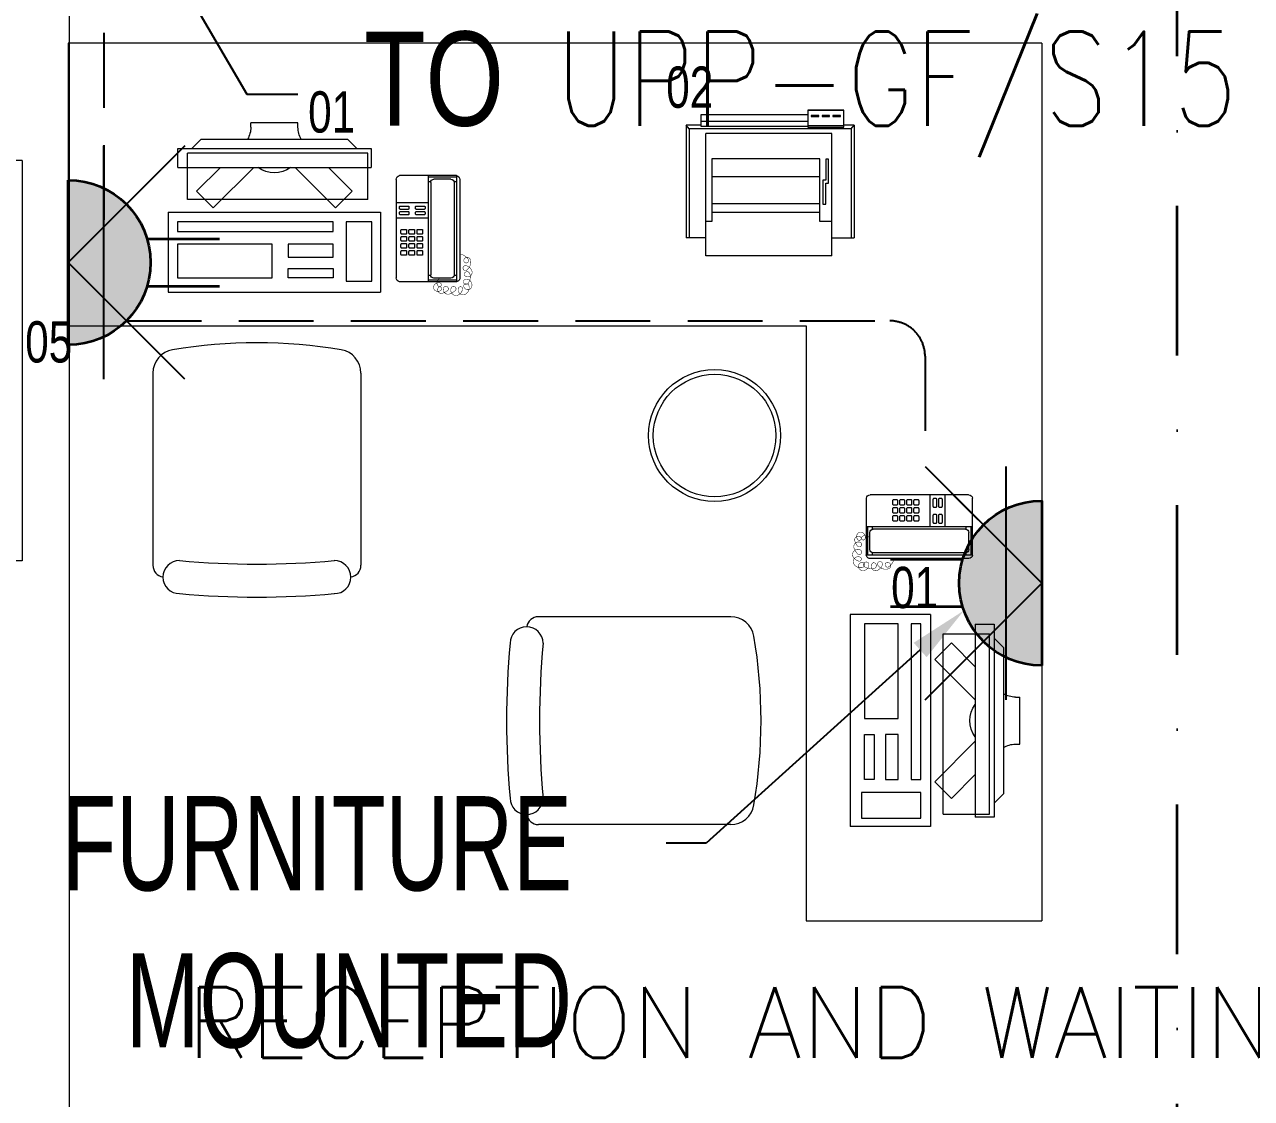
# Model space of a CAD drawing. Header units: inches. Extents: x -12418 to 57169, y -29325 to 19878.
# Drawn here: x 35955 to 38558, y -10987 to -8708 of the extents above; entities that cross this region are included whole.
import ezdxf
from ezdxf import colors
from ezdxf.entities.mleader import LeaderData, LeaderLine
from ezdxf.enums import TextEntityAlignment as Align
from ezdxf.math import Vec2, Vec3

# ---------------------------------------------------------------- set-up
doc = ezdxf.new("R2010")
doc.units = ezdxf.units.IN
doc.header["$LTSCALE"] = 25
doc.header["$MEASUREMENT"] = 0
doc.linetypes.add('DASHDOT', pattern=[25.4, 12.7, -6.35, 0, -6.35])
doc.linetypes.add('HIDDEN', pattern=[9.525, 6.35, -3.175])
doc.layers.get('0').update_dxf_attribs({"color": 8})
doc.layers.get('Defpoints').update_dxf_attribs({"color": 8})
for name, color, linetype, lineweight in [('00-Ground Floor$0$72_EGR_BASE_TEXT', 252, 'Continuous', 5), ('00-Ground Floor$0$72_EGR_EQP_TAG', 142, 'Continuous', 5), ('00-Ground Floor$0$LOADING', 253, 'Continuous', 5), ('00-Ground Floor$0$Walls', 251, 'Continuous', 5), ('E-LITE-CIRC @ 100', 6, 'Continuous', 25), ('E-LITE-CLNG-CNDT', 6, 'DASHDOT', 35), ('E-LITE-EXIT-NUMB', 6, 'Continuous', 25), ('E-POWR-CLNG-CNDT', 6, 'DASHDOT', 35), ('E-POWR-FLOR-CNDT', 6, 'HIDDEN', 25), ('E-POWR-TEXT @ 100', 6, 'Continuous', 25), ('E-POWR-WALL @ 100', 4, 'Continuous', 35)]:
    doc.layers.add(name, color=color, linetype=linetype, lineweight=lineweight)
doc.styles.add('00-Ground Floor$0$SIMPLEX', font='SIMPLEX.shx', dxfattribs={"height": 150})
doc.styles.add('00-Ground Floor$0$X3G_ENTITY_257CFD', font='swisscl.ttf', dxfattribs={"height": 200})
doc.styles.add('DC_Elc_Romans', font='elc_romans.shx', dxfattribs={"width": 0.7})
doc.styles.add('DC_Simplex', font='SIMPLEX.shx', dxfattribs={"width": 0.7})

# ---------------------------------------------------------------- blocks, each defined once
blk = doc.blocks.new('00-Ground Floor$0$GF21021-P')
for p, q in [((-0.2207, 0.4756), (-0.2207, 0.0675)), ((0.2205, 0.4756), (0.2205, 0.0675))]:
    blk.add_line(p, q)
for centre, radius, start, end in [((-0.1707, 0.4756), 0.05, 99.6329, 180), ((-0.0001, -0.5295), 1.0695, 80.3671, 99.6329), ((0.1705, 0.4756), 0.05, 0, 80.3671), ((-0.1957, 0.0675), 0.025, 180, 261.4721), ((-0.1643, 0.0425), 0.0351, 90, 270), ((0, 1.8467), 1.7767, 264.6946, 275.3053), ((0.1641, 0.0425), 0.0351, 270, 90), ((0.1955, 0.0675), 0.025, 278.5279, 0), ((0, 1.8314), 1.8314, 264.8532, 275.147)]:
    blk.add_arc(centre, radius, start, end)
blk = doc.blocks.new('00-Ground Floor$0$DM20079-P')
at = {"color": 0}
for p, q in [((-0.0686, 0.217), (-0.0686, 0.008)), ((-0.0616, 0.225), (0.0594, 0.225)), ((-0.0616, 0.225), (-0.0616, 0)), ((-0.0616, 0.222), (-0.0016, 0.222)), ((-0.0616, 0.212), (-0.0565, 0.212)), ((-0.0566, 0.2105), (-0.0566, 0.0145)), ((-0.0496, 0.2175), (-0.0136, 0.2175)), ((-0.0068, 0.212), (-0.0016, 0.212)), ((-0.0066, 0.2105), (-0.0066, 0.0145)), ((-0.0016, 0.225), (-0.0016, 0)), ((0.0664, 0.217), (0.0664, 0.008)), ((-0.0016, 0.1675), (0.0664, 0.1675)), ((-0.0016, 0.135), (0.0664, 0.135)), ((-0.0616, 0.013), (-0.0565, 0.013)), ((-0.0616, 0.003), (-0.0016, 0.003)), ((-0.0594, 0), (0.0594, 0)), ((-0.0496, 0.0075), (-0.0136, 0.0075)), ((-0.0068, 0.013), (-0.0016, 0.013))]:
    blk.add_line(p, q, dxfattribs=at)
for points in [[(0.0074, 0.1605, 0.414214), (0.0054, 0.1585), (0.0054, 0.1555, 0.414214), (0.0074, 0.1535), (0.0234, 0.1535, 0.414214), (0.0254, 0.1555), (0.0254, 0.1585, 0.414214), (0.0234, 0.1605)], [(0.0574, 0.1535, 0.414214), (0.0594, 0.1555), (0.0594, 0.1585, 0.414214), (0.0574, 0.1605), (0.0414, 0.1605, 0.414214), (0.0394, 0.1585), (0.0394, 0.1555, 0.414214), (0.0414, 0.1535)], [(0.0234, 0.142, 0.414214), (0.0254, 0.144), (0.0254, 0.147, 0.414214), (0.0234, 0.149), (0.0074, 0.149, 0.414214), (0.0054, 0.147), (0.0054, 0.144, 0.414214), (0.0074, 0.142)], [(0.0574, 0.142, 0.414214), (0.0594, 0.144), (0.0594, 0.147, 0.414214), (0.0574, 0.149), (0.0414, 0.149, 0.414214), (0.0394, 0.147), (0.0394, 0.144, 0.414214), (0.0414, 0.142)], [(0.0104, 0.103, 0.414214), (0.0124, 0.101), (0.0204, 0.101, 0.414214), (0.0224, 0.103), (0.0224, 0.109, 0.414214), (0.0204, 0.111), (0.0124, 0.111, 0.414214), (0.0104, 0.109)], [(0.0274, 0.103, 0.414214), (0.0294, 0.101), (0.0374, 0.101, 0.414214), (0.0394, 0.103), (0.0394, 0.109, 0.414214), (0.0374, 0.111), (0.0294, 0.111, 0.414214), (0.0274, 0.109)], [(0.0444, 0.103, 0.414214), (0.0464, 0.101), (0.0544, 0.101, 0.414214), (0.0564, 0.103), (0.0564, 0.109, 0.414214), (0.0544, 0.111), (0.0464, 0.111, 0.414214), (0.0444, 0.109)], [(0.0104, 0.088, 0.414214), (0.0124, 0.086), (0.0204, 0.086, 0.414214), (0.0224, 0.088), (0.0224, 0.094, 0.414214), (0.0204, 0.096), (0.0124, 0.096, 0.414214), (0.0104, 0.094)], [(0.0104, 0.073, 0.414214), (0.0124, 0.071), (0.0204, 0.071, 0.414214), (0.0224, 0.073), (0.0224, 0.079, 0.414214), (0.0204, 0.081), (0.0124, 0.081, 0.414214), (0.0104, 0.079)], [(0.0274, 0.088, 0.414214), (0.0294, 0.086), (0.0374, 0.086, 0.414214), (0.0394, 0.088), (0.0394, 0.094, 0.414214), (0.0374, 0.096), (0.0294, 0.096, 0.414214), (0.0274, 0.094)], [(0.0274, 0.073, 0.414214), (0.0294, 0.071), (0.0374, 0.071, 0.414214), (0.0394, 0.073), (0.0394, 0.079, 0.414214), (0.0374, 0.081), (0.0294, 0.081, 0.414214), (0.0274, 0.079)], [(0.0444, 0.088, 0.414214), (0.0464, 0.086), (0.0544, 0.086, 0.414214), (0.0564, 0.088), (0.0564, 0.094, 0.414214), (0.0544, 0.096), (0.0464, 0.096, 0.414214), (0.0444, 0.094)], [(0.0444, 0.073, 0.414214), (0.0464, 0.071), (0.0544, 0.071, 0.414214), (0.0564, 0.073), (0.0564, 0.079, 0.414214), (0.0544, 0.081), (0.0464, 0.081, 0.414214), (0.0444, 0.079)], [(0.0104, 0.058, 0.414214), (0.0124, 0.056), (0.0204, 0.056, 0.414214), (0.0224, 0.058), (0.0224, 0.064, 0.414214), (0.0204, 0.066), (0.0124, 0.066, 0.414214), (0.0104, 0.064)], [(0.0274, 0.058, 0.414214), (0.0294, 0.056), (0.0374, 0.056, 0.414214), (0.0394, 0.058), (0.0394, 0.064, 0.414214), (0.0374, 0.066), (0.0294, 0.066, 0.414214), (0.0274, 0.064)], [(0.0444, 0.058, 0.414214), (0.0464, 0.056), (0.0544, 0.056, 0.414214), (0.0564, 0.058), (0.0564, 0.064, 0.414214), (0.0544, 0.066), (0.0464, 0.066, 0.414214), (0.0444, 0.064)]]:
    blk.add_lwpolyline(points, format="xyb", close=True, dxfattribs=at)
at = {"color": 0, "const_width": 0.001}
blk.add_lwpolyline([(-0.0686, 0.059, 0.184574), (-0.0861, 0.0478, 1.44364), (-0.0769, 0.0452, 0.837915), (-0.0907, 0.0465, 0.30536), (-0.0835, 0.0248, 1.584726), (-0.0815, 0.034, 0.253153), (-0.094, 0.0228, 0.874198), (-0.0776, 0.0142, 0.915253), (-0.0897, 0.0168, 0.223821), (-0.0874, -0.0011, 1.703343), (-0.0796, 0.005, 0.588962), (-0.0934, -0.0114, 0.717795), (-0.0769, -0.0108, 0.983104), (-0.0875, -0.0075, 0.326362), (-0.0815, -0.0259, 0.758716), (-0.0657, -0.0134, 0.906186), (-0.0743, -0.016, 0.189488), (-0.067, -0.0272, 0.7948), (-0.0506, -0.0127, 1.223996), (-0.0585, -0.0193, 0.072149), (-0.0473, -0.0259, 0.645886), (-0.0341, -0.0134, 1.366917), (-0.042, -0.0193, 0.078415), (-0.0315, -0.0246, 0.723006), (-0.0229, -0.0127, 1.105484), (-0.0289, -0.018, 0.327892), (-0.017, -0.0193, 0.446638), (-0.0144, -0.0068, 0.327263), (-0.0269, -0.0029, 1.240441), (-0.0229, -0.0094, 0.611307), (-0.0278, 0.0075)], format="xyb", dxfattribs=at)
at = {"color": 0}
for centre, radius, start, end in [((-0.0605, 0.217), 0.00813, 97.9633, 179.6649), ((-0.0496, 0.2105), 0.007, 90, 180), ((-0.0136, 0.2105), 0.007, 0, 90), ((0.0582, 0.217), 0.00813, 0.3351, 82.0367), ((-0.0605, 0.008), 0.00813, 180.3351, 277.9633), ((-0.0496, 0.0145), 0.007, 180, 270), ((-0.0136, 0.0145), 0.007, 270, 0), ((0.0582, 0.008), 0.00813, 277.9633, 359.6649)]:
    blk.add_arc(centre, radius, start, end, dxfattribs=at)
blk = doc.blocks.new('00-Ground Floor$0$ITCWLS1-P')
at = {"layer": '00-Ground Floor$0$LOADING'}
for p, q in [((-0.17, 0.45), (-0.17, 0)), ((-0.17, 0.45), (0, 0.45)), ((0, 0.45), (0, 0)), ((-0.2651, 0.43, 0), (-0.3051, 0.43, 0)), ((-0.3051, 0.43, 0), (-0.3051, 0.02, 0)), ((-0.2651, 0.43, 0), (-0.2651, 0.02, 0)), ((-0.1496, 0.4305), (-0.1291, 0.4305)), ((-0.1291, 0.4305), (-0.1291, 0.4089)), ((-0.3251, 0.38, 0), (-0.3051, 0.4, 0)), ((-0.197, 0.4094), (-0.295, 0.4094)), ((-0.295, 0.0264), (-0.295, 0.4094)), ((-0.197, 0.0264), (-0.197, 0.4094)), ((-0.3251, 0.38, 0), (-0.3251, 0.07, 0)), ((-0.3503, 0.275), (-0.3596, 0.275)), ((-0.3596, 0.175), (-0.3596, 0.275)), ((-0.3503, 0.175), (-0.3596, 0.175)), ((-0.3251, 0.07, 0), (-0.3051, 0.05, 0)), ((-0.197, 0.0264), (-0.295, 0.0264)), ((-0.3051, 0.02, 0), (-0.2651, 0.02, 0)), ((-0.17, 0), (0, 0))]:
    blk.add_line(p, q, dxfattribs=at)
at = {"layer": '00-Ground Floor$0$LOADING', "extrusion": (2.48281e-10, 3.18408e-10, -1)}
for p, q in [((-0.2651, 0.3395), (-0.2144, 0.3902)), ((-0.1791, 0.3548), (-0.2144, 0.3902)), ((-0.2651, 0.2688), (-0.1791, 0.3548))]:
    blk.add_line(p, q, dxfattribs=at)
at = {"layer": '00-Ground Floor$0$LOADING', "extrusion": (2.48281e-10, -3.18408e-10, -1)}
for p, q in [((-0.2651, 0.1812), (-0.1791, 0.0952)), ((-0.2651, 0.1105), (-0.2144, 0.0598)), ((-0.1791, 0.0952), (-0.2144, 0.0598))]:
    blk.add_line(p, q, dxfattribs=at)
at = {"layer": '00-Ground Floor$0$LOADING'}
for points in [[(-0.1291, 0.4089), (-0.1291, 0.1), (-0.1496, 0.1), (-0.1496, 0.4305)], [(-0.1496, 0.1), (-0.1496, 0.1), (-0.1496, 0.1), (-0.1496, 0.1), (-0.1496, 0.1), (-0.1496, 0.1), (-0.1496, 0.1), (-0.1496, 0.1), (-0.1496, 0.1)], [(-0.1496, 0.1), (-0.1496, 0.1), (-0.1496, 0.1), (-0.1496, 0.1), (-0.1496, 0.1), (-0.1496, 0.1), (-0.1496, 0.1), (-0.1496, 0.1), (-0.1496, 0.1), (-0.1496, 0.1), (-0.1496, 0.1), (-0.1496, 0.1), (-0.1496, 0.1), (-0.1496, 0.1), (-0.1496, 0.1), (-0.1496, 0.1), (-0.1496, 0.1), (-0.1496, 0.1)], [(-0.1496, 0.1), (-0.1496, 0.1), (-0.1496, 0.1), (-0.1496, 0.1), (-0.1496, 0.1), (-0.1496, 0.1), (-0.1496, 0.1), (-0.1496, 0.1), (-0.1496, 0.1), (-0.1496, 0.1)], [(-0.1496, 0.1), (-0.1496, 0.1), (-0.1496, 0.1), (-0.1496, 0.1), (-0.1496, 0.1), (-0.1496, 0.1), (-0.1496, 0.1)], [(-0.1496, 0.1), (-0.1496, 0.1), (-0.1496, 0.1), (-0.1496, 0.1), (-0.1496, 0.1), (-0.1496, 0.1), (-0.1496, 0.1), (-0.1496, 0.1), (-0.1496, 0.1), (-0.1496, 0.1)], [(-0.1496, 0.1), (-0.1496, 0.1), (-0.1496, 0.1), (-0.1496, 0.1), (-0.1496, 0.1), (-0.1496, 0.1), (-0.1496, 0.1), (-0.1496, 0.1), (-0.1496, 0.1), (-0.1496, 0.1), (-0.1496, 0.1), (-0.1496, 0.1), (-0.1496, 0.1), (-0.1496, 0.1), (-0.1496, 0.1)], [(-0.1496, 0.1), (-0.1496, 0.1), (-0.1496, 0.1), (-0.1496, 0.1), (-0.1496, 0.1), (-0.1496, 0.1), (-0.1496, 0.1), (-0.1496, 0.1), (-0.1496, 0.1), (-0.1496, 0.1)], [(-0.1496, 0.1), (-0.1496, 0.1), (-0.1496, 0.1), (-0.1496, 0.1), (-0.1496, 0.1), (-0.1496, 0.1), (-0.1496, 0.1), (-0.1496, 0.1), (-0.1496, 0.1), (-0.1496, 0.1)], [(-0.1496, 0.1), (-0.1496, 0.1), (-0.1496, 0.1), (-0.1496, 0.1), (-0.1496, 0.1), (-0.1496, 0.1), (-0.1496, 0.1), (-0.1496, 0.1), (-0.1496, 0.1), (-0.1496, 0.1), (-0.1496, 0.1), (-0.1496, 0.1), (-0.1496, 0.1), (-0.1496, 0.1), (-0.1496, 0.1), (-0.1496, 0.1), (-0.1496, 0.1), (-0.1496, 0.1), (-0.1496, 0.1), (-0.1496, 0.1), (-0.1496, 0.1), (-0.1496, 0.1), (-0.1496, 0.1), (-0.1496, 0.1), (-0.1496, 0.1), (-0.1496, 0.1), (-0.1496, 0.1), (-0.1496, 0.1), (-0.1496, 0.1), (-0.1496, 0.1), (-0.1496, 0.1), (-0.1496, 0.1), (-0.1496, 0.1), (-0.1496, 0.1), (-0.1496, 0.1), (-0.1496, 0.1), (-0.1496, 0.1), (-0.1496, 0.1), (-0.1496, 0.1), (-0.1496, 0.1), (-0.1496, 0.1), (-0.1496, 0.1), (-0.1496, 0.1), (-0.1496, 0.1), (-0.1496, 0.1), (-0.1496, 0.1), (-0.1496, 0.1), (-0.1496, 0.1), (-0.1496, 0.1), (-0.1496, 0.1), (-0.1496, 0.1), (-0.1496, 0.1), (-0.1496, 0.1), (-0.1496, 0.1)], [(-0.1496, 0.1), (-0.1496, 0.1), (-0.1496, 0.1), (-0.1496, 0.1), (-0.1496, 0.1), (-0.1496, 0.1), (-0.1496, 0.1), (-0.1496, 0.1), (-0.1496, 0.1), (-0.1496, 0.1), (-0.1496, 0.1), (-0.1496, 0.1), (-0.1496, 0.1), (-0.1496, 0.1), (-0.1496, 0.1), (-0.1496, 0.1), (-0.1496, 0.1), (-0.1496, 0.1), (-0.1496, 0.1), (-0.1496, 0.1), (-0.1496, 0.1), (-0.1496, 0.1), (-0.1496, 0.1), (-0.1496, 0.1), (-0.1496, 0.1), (-0.1496, 0.1), (-0.1496, 0.1), (-0.1496, 0.1), (-0.1496, 0.1), (-0.1496, 0.1), (-0.1496, 0.1), (-0.1496, 0.1), (-0.1496, 0.1), (-0.1496, 0.1), (-0.1496, 0.1), (-0.1496, 0.1), (-0.1496, 0.1), (-0.1496, 0.1), (-0.1496, 0.1), (-0.1496, 0.1), (-0.1496, 0.1), (-0.1496, 0.1), (-0.1496, 0.1), (-0.1496, 0.1), (-0.1496, 0.1), (-0.1496, 0.1), (-0.1496, 0.1), (-0.1496, 0.1), (-0.1496, 0.1), (-0.1496, 0.1), (-0.1496, 0.1), (-0.1496, 0.1), (-0.1496, 0.1), (-0.1496, 0.1), (-0.1496, 0.1), (-0.1496, 0.1), (-0.1496, 0.1), (-0.1496, 0.1), (-0.1496, 0.1), (-0.1496, 0.1), (-0.1496, 0.1), (-0.1496, 0.1), (-0.1496, 0.1), (-0.1496, 0.1), (-0.1496, 0.1), (-0.1496, 0.1), (-0.1496, 0.1), (-0.1496, 0.1), (-0.1496, 0.1), (-0.1496, 0.1), (-0.1496, 0.1), (-0.1496, 0.1), (-0.1496, 0.1), (-0.1496, 0.1), (-0.1496, 0.1), (-0.1496, 0.1), (-0.1496, 0.1), (-0.1496, 0.1), (-0.1496, 0.1), (-0.1496, 0.1), (-0.1496, 0.1), (-0.1496, 0.1), (-0.1496, 0.1), (-0.1496, 0.1), (-0.1496, 0.1), (-0.1496, 0.1), (-0.1496, 0.1), (-0.1496, 0.1), (-0.1496, 0.1)], [(-0.1496, 0.1), (-0.1496, 0.1), (-0.1496, 0.1), (-0.1496, 0.1), (-0.1496, 0.1), (-0.1496, 0.1), (-0.1496, 0.1), (-0.1496, 0.1), (-0.1496, 0.1), (-0.1496, 0.1), (-0.1496, 0.1), (-0.1496, 0.1)], [(-0.1496, 0.1), (-0.1496, 0.1), (-0.1496, 0.1), (-0.1496, 0.1), (-0.1496, 0.1), (-0.1496, 0.1), (-0.1496, 0.1)], [(-0.1496, 0.1), (-0.1496, 0.1), (-0.1496, 0.1), (-0.1496, 0.1), (-0.1496, 0.1), (-0.1496, 0.1), (-0.1496, 0.1), (-0.1496, 0.1), (-0.1496, 0.1), (-0.1496, 0.1), (-0.1496, 0.1), (-0.1496, 0.1), (-0.1496, 0.1), (-0.1496, 0.1), (-0.1496, 0.1), (-0.1496, 0.1), (-0.1496, 0.1)], [(-0.1496, 0.1), (-0.1496, 0.1), (-0.1496, 0.1), (-0.1496, 0.1), (-0.1496, 0.1), (-0.1496, 0.1), (-0.1496, 0.1), (-0.1496, 0.1), (-0.1496, 0.1), (-0.1496, 0.1), (-0.1496, 0.1), (-0.1496, 0.1), (-0.1496, 0.1), (-0.1496, 0.1), (-0.1496, 0.1), (-0.1496, 0.1), (-0.1496, 0.1), (-0.1496, 0.1), (-0.1496, 0.1), (-0.1496, 0.1), (-0.1496, 0.1), (-0.1496, 0.1), (-0.1496, 0.1), (-0.1496, 0.1), (-0.1496, 0.1), (-0.1496, 0.1), (-0.1496, 0.1), (-0.1496, 0.1), (-0.1496, 0.1), (-0.1496, 0.1), (-0.1496, 0.1), (-0.1496, 0.1), (-0.1496, 0.1), (-0.1496, 0.1), (-0.1496, 0.1), (-0.1496, 0.1), (-0.1496, 0.1), (-0.1496, 0.1), (-0.1496, 0.1), (-0.1496, 0.1), (-0.1496, 0.1), (-0.1496, 0.1), (-0.1496, 0.1), (-0.1496, 0.1), (-0.1496, 0.1), (-0.1496, 0.1), (-0.1496, 0.1), (-0.1496, 0.1), (-0.1496, 0.1), (-0.1496, 0.1), (-0.1496, 0.1), (-0.1496, 0.1), (-0.1496, 0.1), (-0.1496, 0.1), (-0.1496, 0.1), (-0.1496, 0.1), (-0.1496, 0.1), (-0.1496, 0.1), (-0.1496, 0.1), (-0.1496, 0.1), (-0.1496, 0.1), (-0.1496, 0.1), (-0.1496, 0.1), (-0.1496, 0.1), (-0.1496, 0.1), (-0.1496, 0.1), (-0.1496, 0.1), (-0.1496, 0.1), (-0.1496, 0.1), (-0.1496, 0.1), (-0.1496, 0.1), (-0.1496, 0.1), (-0.1496, 0.1), (-0.1496, 0.1), (-0.1496, 0.1), (-0.1496, 0.1), (-0.1496, 0.1), (-0.1496, 0.1), (-0.1496, 0.1), (-0.1496, 0.1), (-0.1496, 0.1), (-0.1496, 0.1), (-0.1496, 0.1), (-0.1496, 0.1), (-0.1496, 0.1), (-0.1496, 0.1), (-0.1496, 0.1), (-0.1496, 0.1), (-0.1496, 0.1), (-0.1496, 0.1), (-0.1496, 0.1), (-0.1496, 0.1), (-0.1496, 0.1), (-0.1496, 0.1), (-0.1496, 0.1), (-0.1496, 0.1), (-0.1496, 0.1), (-0.1496, 0.1), (-0.1496, 0.1), (-0.1496, 0.1), (-0.1496, 0.1), (-0.1496, 0.1), (-0.1496, 0.1), (-0.1496, 0.1), (-0.1496, 0.1), (-0.1496, 0.1), (-0.1496, 0.1), (-0.1496, 0.1), (-0.1496, 0.1), (-0.1496, 0.1), (-0.1496, 0.1)], [(-0.1496, 0.1), (-0.1496, 0.1), (-0.1496, 0.1), (-0.1496, 0.1), (-0.1496, 0.1), (-0.1496, 0.1), (-0.1496, 0.1), (-0.1496, 0.1)]]:
    blk.add_lwpolyline(points, dxfattribs=at)
for points in [[(-0.1019, 0.4305), (-0.0304, 0.4305), (-0.0304, 0.2294), (-0.1019, 0.2294)], [(-0.1019, 0.1954), (-0.0747, 0.1954), (-0.0747, 0.1), (-0.1019, 0.1)], [(-0.0304, 0.1954), (-0.0508, 0.1954), (-0.0508, 0.1), (-0.0304, 0.1)], [(-0.1496, 0.1), (-0.1496, 0.1), (-0.1496, 0.1), (-0.1496, 0.1), (-0.1496, 0.1), (-0.1496, 0.1), (-0.1496, 0.1), (-0.1496, 0.1), (-0.1496, 0.1), (-0.1496, 0.1), (-0.1496, 0.1), (-0.1496, 0.1), (-0.1496, 0.1), (-0.1496, 0.1), (-0.1496, 0.1), (-0.1496, 0.1), (-0.1496, 0.1), (-0.1496, 0.1), (-0.1496, 0.1), (-0.1496, 0.1), (-0.1496, 0.1), (-0.1496, 0.1), (-0.1496, 0.1), (-0.1496, 0.1), (-0.1496, 0.1), (-0.1496, 0.1), (-0.1496, 0.1), (-0.1496, 0.1), (-0.1496, 0.1), (-0.1496, 0.1), (-0.1496, 0.1), (-0.1496, 0.1), (-0.1496, 0.1), (-0.1496, 0.1), (-0.1496, 0.1), (-0.1496, 0.1), (-0.1496, 0.1), (-0.1496, 0.1), (-0.1496, 0.1), (-0.1496, 0.1), (-0.1496, 0.1), (-0.1496, 0.1), (-0.1496, 0.1), (-0.1496, 0.1), (-0.1496, 0.1), (-0.1496, 0.1), (-0.1496, 0.1), (-0.1496, 0.1), (-0.1496, 0.1), (-0.1496, 0.1), (-0.1496, 0.1), (-0.1496, 0.1), (-0.1496, 0.1), (-0.1496, 0.1), (-0.1496, 0.1), (-0.1496, 0.1), (-0.1496, 0.1), (-0.1496, 0.1), (-0.1496, 0.1), (-0.1496, 0.1), (-0.1496, 0.1), (-0.1496, 0.1), (-0.1496, 0.1), (-0.1496, 0.1), (-0.1496, 0.1), (-0.1496, 0.1), (-0.1496, 0.1), (-0.1496, 0.1), (-0.1496, 0.1), (-0.1496, 0.1), (-0.1496, 0.1), (-0.1496, 0.1), (-0.1496, 0.1), (-0.1496, 0.1), (-0.1496, 0.1), (-0.1496, 0.1), (-0.1496, 0.1), (-0.1496, 0.1), (-0.1496, 0.1), (-0.1496, 0.1), (-0.1496, 0.1), (-0.1496, 0.1), (-0.1496, 0.1), (-0.1496, 0.1), (-0.1496, 0.1), (-0.1496, 0.1), (-0.1496, 0.1), (-0.1496, 0.1), (-0.1496, 0.1), (-0.1496, 0.1), (-0.1496, 0.1), (-0.1496, 0.1), (-0.1496, 0.1), (-0.1496, 0.1), (-0.1496, 0.1), (-0.1496, 0.1), (-0.1496, 0.1), (-0.1496, 0.1), (-0.1496, 0.1), (-0.1496, 0.1), (-0.1496, 0.1), (-0.1496, 0.1), (-0.1496, 0.1), (-0.1496, 0.1), (-0.1496, 0.1), (-0.1496, 0.1), (-0.1496, 0.1), (-0.1496, 0.1), (-0.1496, 0.1), (-0.1496, 0.1), (-0.1496, 0.1), (-0.1496, 0.1), (-0.1496, 0.1), (-0.1496, 0.1), (-0.1496, 0.1), (-0.1496, 0.1), (-0.1496, 0.1), (-0.1496, 0.1), (-0.1496, 0.1), (-0.1496, 0.1), (-0.1496, 0.1), (-0.1496, 0.1), (-0.1496, 0.1), (-0.1496, 0.1), (-0.1496, 0.1), (-0.1496, 0.1), (-0.1496, 0.1), (-0.1496, 0.1), (-0.1496, 0.1), (-0.1496, 0.1), (-0.1496, 0.1), (-0.1496, 0.1), (-0.1496, 0.1), (-0.1496, 0.1), (-0.1496, 0.1), (-0.1496, 0.1), (-0.1496, 0.1), (-0.1496, 0.1), (-0.1496, 0.1), (-0.1496, 0.1), (-0.1496, 0.1), (-0.1496, 0.1), (-0.1496, 0.1), (-0.1496, 0.1), (-0.1496, 0.1), (-0.1496, 0.1), (-0.1496, 0.1), (-0.1496, 0.1), (-0.1496, 0.1), (-0.1496, 0.1), (-0.1496, 0.1), (-0.1496, 0.1), (-0.1496, 0.1), (-0.1496, 0.1), (-0.1496, 0.1), (-0.1496, 0.1), (-0.1496, 0.1), (-0.1496, 0.1), (-0.1496, 0.1), (-0.1496, 0.1), (-0.1496, 0.1), (-0.1496, 0.1), (-0.1496, 0.1), (-0.1496, 0.1), (-0.1496, 0.1), (-0.1496, 0.1), (-0.1496, 0.1), (-0.1496, 0.1), (-0.1496, 0.1), (-0.1496, 0.1), (-0.1496, 0.1), (-0.1496, 0.1), (-0.1496, 0.1), (-0.1496, 0.1), (-0.1496, 0.1), (-0.1496, 0.1), (-0.1496, 0.1), (-0.1496, 0.1), (-0.1496, 0.1), (-0.1496, 0.1), (-0.1496, 0.1), (-0.1496, 0.1), (-0.1496, 0.1), (-0.1496, 0.1), (-0.1496, 0.1), (-0.1496, 0.1), (-0.1496, 0.1), (-0.1496, 0.1), (-0.1496, 0.1), (-0.1496, 0.1), (-0.1496, 0.1), (-0.1496, 0.1), (-0.1496, 0.1), (-0.1496, 0.1), (-0.1496, 0.1), (-0.1496, 0.1), (-0.1496, 0.1), (-0.1496, 0.1), (-0.1496, 0.1), (-0.1496, 0.1), (-0.1496, 0.1), (-0.1496, 0.1), (-0.1496, 0.1), (-0.1496, 0.1), (-0.1496, 0.1), (-0.1496, 0.1), (-0.1496, 0.1), (-0.1496, 0.1), (-0.1496, 0.1), (-0.1496, 0.1), (-0.1496, 0.1), (-0.1496, 0.1), (-0.1496, 0.1), (-0.1496, 0.1), (-0.1496, 0.1), (-0.1496, 0.1), (-0.1496, 0.1), (-0.1496, 0.1), (-0.1496, 0.1), (-0.1496, 0.1), (-0.1496, 0.1), (-0.1496, 0.1), (-0.1496, 0.1), (-0.1496, 0.1), (-0.1496, 0.1), (-0.1496, 0.1), (-0.1496, 0.1), (-0.1496, 0.1), (-0.1496, 0.1), (-0.1496, 0.1), (-0.1496, 0.1), (-0.1496, 0.1), (-0.1496, 0.1), (-0.1496, 0.1), (-0.1496, 0.1), (-0.1496, 0.1), (-0.1496, 0.1), (-0.1496, 0.1), (-0.1496, 0.1), (-0.1496, 0.1), (-0.1496, 0.1), (-0.1496, 0.1), (-0.1496, 0.1), (-0.1496, 0.1), (-0.1496, 0.1), (-0.1496, 0.1), (-0.1496, 0.1), (-0.1496, 0.1), (-0.1496, 0.1), (-0.1496, 0.1), (-0.1496, 0.1), (-0.1496, 0.1), (-0.1496, 0.1), (-0.1496, 0.1), (-0.1496, 0.1), (-0.1496, 0.1), (-0.1496, 0.1), (-0.1496, 0.1), (-0.1496, 0.1), (-0.1496, 0.1), (-0.1496, 0.1), (-0.1496, 0.1), (-0.1496, 0.1), (-0.1496, 0.1), (-0.1496, 0.1), (-0.1496, 0.1), (-0.1496, 0.1), (-0.1496, 0.1), (-0.1496, 0.1), (-0.1496, 0.1), (-0.1496, 0.1), (-0.1496, 0.1), (-0.1496, 0.1), (-0.1496, 0.1), (-0.1496, 0.1), (-0.1496, 0.1), (-0.1496, 0.1)], [(-0.1496, 0.1), (-0.1496, 0.1), (-0.1496, 0.1), (-0.1496, 0.1), (-0.1496, 0.1), (-0.1496, 0.1), (-0.1496, 0.1), (-0.1496, 0.1), (-0.1496, 0.1), (-0.1496, 0.1), (-0.1496, 0.1), (-0.1496, 0.1), (-0.1496, 0.1), (-0.1496, 0.1), (-0.1496, 0.1), (-0.1496, 0.1), (-0.1496, 0.1), (-0.1496, 0.1), (-0.1496, 0.1), (-0.1496, 0.1), (-0.1496, 0.1), (-0.1496, 0.1), (-0.1496, 0.1), (-0.1496, 0.1), (-0.1496, 0.1), (-0.1496, 0.1), (-0.1496, 0.1), (-0.1496, 0.1), (-0.1496, 0.1), (-0.1496, 0.1), (-0.1496, 0.1), (-0.1496, 0.1), (-0.1496, 0.1), (-0.1496, 0.1), (-0.1496, 0.1), (-0.1496, 0.1), (-0.1496, 0.1), (-0.1496, 0.1), (-0.1496, 0.1), (-0.1496, 0.1), (-0.1496, 0.1), (-0.1496, 0.1), (-0.1496, 0.1), (-0.1496, 0.1), (-0.1496, 0.1), (-0.1496, 0.1), (-0.1496, 0.1), (-0.1496, 0.1), (-0.1496, 0.1), (-0.1496, 0.1), (-0.1496, 0.1), (-0.1496, 0.1), (-0.1496, 0.1), (-0.1496, 0.1), (-0.1496, 0.1), (-0.1496, 0.1), (-0.1496, 0.1), (-0.1496, 0.1), (-0.1496, 0.1), (-0.1496, 0.1), (-0.1496, 0.1), (-0.1496, 0.1), (-0.1496, 0.1), (-0.1496, 0.1), (-0.1496, 0.1), (-0.1496, 0.1), (-0.1496, 0.1), (-0.1496, 0.1), (-0.1496, 0.1), (-0.1496, 0.1), (-0.1496, 0.1), (-0.1496, 0.1), (-0.1496, 0.1), (-0.1496, 0.1), (-0.1496, 0.1), (-0.1496, 0.1), (-0.1496, 0.1), (-0.1496, 0.1), (-0.1496, 0.1), (-0.1496, 0.1), (-0.1496, 0.1), (-0.1496, 0.1), (-0.1496, 0.1), (-0.1496, 0.1), (-0.1496, 0.1), (-0.1496, 0.1), (-0.1496, 0.1), (-0.1496, 0.1), (-0.1496, 0.1), (-0.1496, 0.1), (-0.1496, 0.1), (-0.1496, 0.1), (-0.1496, 0.1), (-0.1496, 0.1), (-0.1496, 0.1), (-0.1496, 0.1), (-0.1496, 0.1), (-0.1496, 0.1), (-0.1496, 0.1), (-0.1496, 0.1), (-0.1496, 0.1), (-0.1496, 0.1), (-0.1496, 0.1), (-0.1496, 0.1), (-0.1496, 0.1), (-0.1496, 0.1), (-0.1496, 0.1), (-0.1496, 0.1), (-0.1496, 0.1), (-0.1496, 0.1), (-0.1496, 0.1), (-0.1496, 0.1), (-0.1496, 0.1), (-0.1496, 0.1), (-0.1496, 0.1), (-0.1496, 0.1), (-0.1496, 0.1), (-0.1496, 0.1), (-0.1496, 0.1), (-0.1496, 0.1), (-0.1496, 0.1), (-0.1496, 0.1), (-0.1496, 0.1), (-0.1496, 0.1), (-0.1496, 0.1), (-0.1496, 0.1), (-0.1496, 0.1), (-0.1496, 0.1), (-0.1496, 0.1), (-0.1496, 0.1), (-0.1496, 0.1), (-0.1496, 0.1), (-0.1496, 0.1), (-0.1496, 0.1), (-0.1496, 0.1), (-0.1496, 0.1), (-0.1496, 0.1), (-0.1496, 0.1), (-0.1496, 0.1), (-0.1496, 0.1), (-0.1496, 0.1), (-0.1496, 0.1), (-0.1496, 0.1), (-0.1496, 0.1), (-0.1496, 0.1), (-0.1496, 0.1), (-0.1496, 0.1), (-0.1496, 0.1), (-0.1496, 0.1), (-0.1496, 0.1), (-0.1496, 0.1), (-0.1496, 0.1), (-0.1496, 0.1), (-0.1496, 0.1), (-0.1496, 0.1), (-0.1496, 0.1), (-0.1496, 0.1), (-0.1496, 0.1), (-0.1496, 0.1), (-0.1496, 0.1), (-0.1496, 0.1), (-0.1496, 0.1), (-0.1496, 0.1), (-0.1496, 0.1), (-0.1496, 0.1), (-0.1496, 0.1), (-0.1496, 0.1), (-0.1496, 0.1), (-0.1496, 0.1), (-0.1496, 0.1), (-0.1496, 0.1), (-0.1496, 0.1), (-0.1496, 0.1), (-0.1496, 0.1), (-0.1496, 0.1), (-0.1496, 0.1), (-0.1496, 0.1), (-0.1496, 0.1), (-0.1496, 0.1), (-0.1496, 0.1), (-0.1496, 0.1), (-0.1496, 0.1), (-0.1496, 0.1), (-0.1496, 0.1), (-0.1496, 0.1), (-0.1496, 0.1), (-0.1496, 0.1), (-0.1496, 0.1), (-0.1496, 0.1), (-0.1496, 0.1), (-0.1496, 0.1), (-0.1496, 0.1), (-0.1496, 0.1), (-0.1496, 0.1), (-0.1496, 0.1), (-0.1496, 0.1), (-0.1496, 0.1), (-0.1496, 0.1), (-0.1496, 0.1), (-0.1496, 0.1), (-0.1496, 0.1), (-0.1496, 0.1), (-0.1496, 0.1), (-0.1496, 0.1), (-0.1496, 0.1), (-0.1496, 0.1), (-0.1496, 0.1), (-0.1496, 0.1), (-0.1496, 0.1), (-0.1496, 0.1), (-0.1496, 0.1), (-0.1496, 0.1), (-0.1496, 0.1), (-0.1496, 0.1)], [(-0.1496, 0.1), (-0.1496, 0.1), (-0.1496, 0.1), (-0.1496, 0.1), (-0.1496, 0.1), (-0.1496, 0.1), (-0.1496, 0.1), (-0.1496, 0.1), (-0.1496, 0.1), (-0.1496, 0.1), (-0.1496, 0.1), (-0.1496, 0.1), (-0.1496, 0.1), (-0.1496, 0.1), (-0.1496, 0.1), (-0.1496, 0.1), (-0.1496, 0.1), (-0.1496, 0.1), (-0.1496, 0.1), (-0.1496, 0.1), (-0.1496, 0.1), (-0.1496, 0.1), (-0.1496, 0.1), (-0.1496, 0.1), (-0.1496, 0.1), (-0.1496, 0.1), (-0.1496, 0.1), (-0.1496, 0.1), (-0.1496, 0.1), (-0.1496, 0.1), (-0.1496, 0.1), (-0.1496, 0.1), (-0.1496, 0.1), (-0.1496, 0.1), (-0.1496, 0.1), (-0.1496, 0.1), (-0.1496, 0.1), (-0.1496, 0.1), (-0.1496, 0.1), (-0.1496, 0.1), (-0.1496, 0.1), (-0.1496, 0.1), (-0.1496, 0.1), (-0.1496, 0.1), (-0.1496, 0.1), (-0.1496, 0.1), (-0.1496, 0.1), (-0.1496, 0.1), (-0.1496, 0.1), (-0.1496, 0.1), (-0.1496, 0.1), (-0.1496, 0.1), (-0.1496, 0.1), (-0.1496, 0.1), (-0.1496, 0.1), (-0.1496, 0.1), (-0.1496, 0.1), (-0.1496, 0.1), (-0.1496, 0.1), (-0.1496, 0.1), (-0.1496, 0.1), (-0.1496, 0.1), (-0.1496, 0.1), (-0.1496, 0.1), (-0.1496, 0.1), (-0.1496, 0.1), (-0.1496, 0.1), (-0.1496, 0.1), (-0.1496, 0.1), (-0.1496, 0.1), (-0.1496, 0.1), (-0.1496, 0.1), (-0.1496, 0.1), (-0.1496, 0.1), (-0.1496, 0.1), (-0.1496, 0.1), (-0.1496, 0.1), (-0.1496, 0.1), (-0.1496, 0.1), (-0.1496, 0.1), (-0.1496, 0.1), (-0.1496, 0.1), (-0.1496, 0.1), (-0.1496, 0.1), (-0.1496, 0.1), (-0.1496, 0.1), (-0.1496, 0.1), (-0.1496, 0.1), (-0.1496, 0.1), (-0.1496, 0.1), (-0.1496, 0.1), (-0.1496, 0.1), (-0.1496, 0.1), (-0.1496, 0.1), (-0.1496, 0.1), (-0.1496, 0.1), (-0.1496, 0.1), (-0.1496, 0.1), (-0.1496, 0.1), (-0.1496, 0.1), (-0.1496, 0.1), (-0.1496, 0.1), (-0.1496, 0.1), (-0.1496, 0.1), (-0.1496, 0.1), (-0.1496, 0.1), (-0.1496, 0.1), (-0.1496, 0.1), (-0.1496, 0.1), (-0.1496, 0.1), (-0.1496, 0.1), (-0.1496, 0.1), (-0.1496, 0.1), (-0.1496, 0.1), (-0.1496, 0.1), (-0.1496, 0.1), (-0.1496, 0.1), (-0.1496, 0.1), (-0.1496, 0.1), (-0.1496, 0.1), (-0.1496, 0.1), (-0.1496, 0.1), (-0.1496, 0.1), (-0.1496, 0.1), (-0.1496, 0.1), (-0.1496, 0.1), (-0.1496, 0.1), (-0.1496, 0.1), (-0.1496, 0.1), (-0.1496, 0.1), (-0.1496, 0.1), (-0.1496, 0.1), (-0.1496, 0.1), (-0.1496, 0.1), (-0.1496, 0.1), (-0.1496, 0.1), (-0.1496, 0.1), (-0.1496, 0.1), (-0.1496, 0.1), (-0.1496, 0.1), (-0.1496, 0.1), (-0.1496, 0.1), (-0.1496, 0.1), (-0.1496, 0.1), (-0.1496, 0.1), (-0.1496, 0.1), (-0.1496, 0.1), (-0.1496, 0.1), (-0.1496, 0.1), (-0.1496, 0.1), (-0.1496, 0.1), (-0.1496, 0.1), (-0.1496, 0.1), (-0.1496, 0.1), (-0.1496, 0.1), (-0.1496, 0.1), (-0.1496, 0.1), (-0.1496, 0.1), (-0.1496, 0.1), (-0.1496, 0.1), (-0.1496, 0.1), (-0.1496, 0.1), (-0.1496, 0.1), (-0.1496, 0.1), (-0.1496, 0.1), (-0.1496, 0.1), (-0.1496, 0.1), (-0.1496, 0.1), (-0.1496, 0.1), (-0.1496, 0.1), (-0.1496, 0.1), (-0.1496, 0.1), (-0.1496, 0.1), (-0.1496, 0.1), (-0.1496, 0.1), (-0.1496, 0.1), (-0.1496, 0.1), (-0.1496, 0.1), (-0.1496, 0.1), (-0.1496, 0.1), (-0.1496, 0.1), (-0.1496, 0.1), (-0.1496, 0.1), (-0.1496, 0.1), (-0.1496, 0.1), (-0.1496, 0.1), (-0.1496, 0.1), (-0.1496, 0.1), (-0.1496, 0.1), (-0.1496, 0.1), (-0.1496, 0.1), (-0.1496, 0.1), (-0.1496, 0.1), (-0.1496, 0.1), (-0.1496, 0.1), (-0.1496, 0.1), (-0.1496, 0.1), (-0.1496, 0.1), (-0.1496, 0.1), (-0.1496, 0.1), (-0.1496, 0.1), (-0.1496, 0.1), (-0.1496, 0.1), (-0.1496, 0.1), (-0.1496, 0.1), (-0.1496, 0.1), (-0.1496, 0.1), (-0.1496, 0.1), (-0.1496, 0.1), (-0.1496, 0.1), (-0.1496, 0.1), (-0.1496, 0.1), (-0.1496, 0.1), (-0.1496, 0.1), (-0.1496, 0.1), (-0.1496, 0.1), (-0.1496, 0.1), (-0.1496, 0.1), (-0.1496, 0.1)], [(-0.1496, 0.0727), (-0.0236, 0.0727), (-0.0236, 0.0182), (-0.1496, 0.0182)]]:
    blk.add_lwpolyline(points, close=True, dxfattribs=at)
for centre, radius, start, end in [((-0.3503, 0.325), 0.05, 270, 300.3093), ((-0.3089, 0.225), 0.0556, 321.9431, 38.0569), ((-0.3503, 0.125), 0.05, 59.6907, 90)]:
    blk.add_arc(centre, radius, start, end, dxfattribs=at)
blk = doc.blocks.new('00-Ground Floor$0$ITPPLT2C-P')
at = {"color": 0}
for p, q in [((0.0229, 0.0318), (0.2618, 0.0318)), ((0.0304, 0.0256), (0.0229, 0.0318)), ((0.0229, 0), (0.0229, 0.0318)), ((0.2618, -0.0096), (0.2618, 0.0318)), ((0, 0), (0, -0.2262)), ((0.0252, 0), (0, 0)), ((0.0139, 0), (0.0139, -0.2262)), ((0.0252, 0), (0.0139, 0)), ((0.0252, -0.2262), (0.0252, 0)), ((0.0304, -0.3182), (0.0304, 0.0256)), ((0.0304, 0.0256), (0.2618, 0.0256)), ((0.0401, -0.2769), (0.0401, -0.0096)), ((0.3, -0.0096), (0.0401, -0.0096)), ((0.0939, -0.2515), (0.0939, -0.0222)), ((0.0939, -0.0222), (0.2274, -0.0222)), ((0.1321, -0.2515), (0.1321, -0.0222)), ((0.1894, -0.2515), (0.1894, -0.0222)), ((0.2082, -0.2515), (0.2082, -0.0222)), ((0.2274, -0.0222), (0.2274, -0.0096)), ((0.3, -0.2769), (0.3, -0.0096)), ((-0.0091, -0.2262), (0.0267, -0.2262)), ((-0.0091, -0.3023), (-0.0091, -0.2262)), ((-0.0087, -0.2262), (0.0236, -0.2262)), ((-0.0087, -0.3023), (-0.0087, -0.2262)), ((0, -0.2262), (0.0252, -0.2262)), ((0.0023, -0.2495), (0.0023, -0.2334)), ((0.0023, -0.2334), (0.0045, -0.2334)), ((0.0045, -0.2334), (0.0045, -0.2495)), ((0.0139, -0.2262), (0.0252, -0.2262)), ((0.0236, -0.2262), (0.0236, -0.3023)), ((0.0267, -0.2262), (0.0267, -0.3023)), ((0.0045, -0.2495), (0.0023, -0.2495)), ((0.0023, -0.2721), (0.0023, -0.2562)), ((0.0023, -0.2562), (0.0045, -0.2562)), ((0.0045, -0.2562), (0.0045, -0.2721)), ((0.2274, -0.2515), (0.0939, -0.2515)), ((0.1395, -0.2575), (0.19, -0.2575)), ((0.1395, -0.2641), (0.1395, -0.2575)), ((0.19, -0.2575), (0.19, -0.2641)), ((0.2274, -0.2769), (0.2274, -0.2515)), ((0.0045, -0.2721), (0.0023, -0.2721)), ((0.0023, -0.295), (0.0023, -0.2793)), ((0.0023, -0.2793), (0.0045, -0.2793)), ((0.0045, -0.2793), (0.0045, -0.295)), ((0.3, -0.2769), (0.0401, -0.2769)), ((0.0947, -0.2701), (0.0947, -0.2641)), ((0.0947, -0.2641), (0.1395, -0.2641)), ((0.1457, -0.2701), (0.0947, -0.2701)), ((0.19, -0.2641), (0.1457, -0.2641)), ((0.1457, -0.2641), (0.1457, -0.2701)), ((0.2618, -0.2769), (0.2618, -0.3246)), ((0.0267, -0.3023), (-0.0091, -0.3023)), ((0.0236, -0.3023), (-0.0087, -0.3023)), ((0.0045, -0.295), (0.0023, -0.295)), ((0.0229, -0.3246), (0.0229, -0.3023)), ((0.0304, -0.3182), (0.0229, -0.3246)), ((0.0229, -0.3246), (0.2618, -0.3246)), ((0.0304, -0.3182), (0.2618, -0.3182))]:
    blk.add_line(p, q, dxfattribs=at)
blk = doc.blocks.new('00-Ground Floor$0$WM00001-P')
at = {"layer": '00-Ground Floor$0$LOADING'}
for radius in [0.14, 0.13]:
    blk.add_circle((0, 0), radius, dxfattribs=at)
blk = doc.blocks.new('00-Ground Floor$0$ME19011A-P')
for p, q in [((-0.425, 0), (0.425, 0)), ((-0.425, 0), (-0.425, -0.015)), ((0.425, 0), (0.425, -0.015)), ((-0.425, -0.015), (0.425, -0.015)), ((-0.3675, -0.0198), (-0.2325, -0.0198)), ((-0.3675, -0.0198), (-0.3675, -0.0399)), ((-0.36, -0.015), (-0.36, -0.0198)), ((-0.24, -0.015), (-0.24, -0.0198)), ((-0.2325, -0.0198), (-0.2325, -0.0399)), ((-0.15, -0.015), (-0.15, -0.04)), ((-0.15, -0.025), (0, -0.025)), ((0, -0.015), (0, -0.04)), ((0.1, -0.015), (0.1, -0.045)), ((0.2, -0.045), (0.2, -0.015)), ((0.2818, -0.015), (0.2484, -0.015)), ((0.2484, -0.0243), (0.2484, -0.015)), ((0.2818, -0.0243), (0.2484, -0.0243)), ((0.2818, -0.0243), (0.2818, -0.015)), ((0.3211, -0.015), (0.2877, -0.015)), ((0.2877, -0.015), (0.2877, -0.0531)), ((0.3211, -0.0243), (0.2877, -0.0243)), ((0.3211, -0.0531), (0.3211, -0.015)), ((0.3623, -0.015), (0.3289, -0.015)), ((0.3289, -0.015), (0.3289, -0.0531)), ((0.3623, -0.0243), (0.3289, -0.0243)), ((0.3623, -0.0531), (0.3623, -0.015)), ((0.3682, -0.0243), (0.3682, -0.015)), ((0.3682, -0.015), (0.4016, -0.015)), ((0.3682, -0.0243), (0.4016, -0.0243)), ((0.4016, -0.0243), (0.4016, -0.015)), ((-0.3675, -0.0399), (-0.2325, -0.0399)), ((-0.15, -0.04), (-0.1187, -0.04)), ((-0.0887, -0.04), (-0.0637, -0.04)), ((-0.0606, -0.0371), (-0.0787, -0.0432)), ((-0.0787, -0.0432), (-0.077, -0.0497)), ((-0.0582, -0.046), (-0.077, -0.0497)), ((-0.0402, -0.0312), (-0.0496, -0.0337)), ((-0.047, -0.0434), (-0.0376, -0.0409)), ((-0.0376, -0.0409), (-0.0402, -0.0312)), ((-0.0379, -0.04), (0, -0.04)), ((0.1, -0.035), (0.2, -0.035)), ((0.1, -0.045), (0.2, -0.045)), ((0.2877, -0.0531), (0.3211, -0.0531)), ((0.3289, -0.0531), (0.3623, -0.0531))]:
    blk.add_line(p, q)
at = {"color": 8, "const_width": 0.000601}
for points in [[(0.3044, -0.0531, -0.184574), (0.2977, -0.0636, -1.44364), (0.2961, -0.0581, -0.837915), (0.2969, -0.0664, -0.30536), (0.2839, -0.062, -1.584726), (0.2894, -0.0609, -0.253153), (0.2827, -0.0684, -0.874198), (0.2775, -0.0585, -0.915253), (0.2791, -0.0658, -0.223821), (0.2683, -0.0644, -1.703343), (0.272, -0.0597, -0.588962), (0.2621, -0.068, -0.717795), (0.2625, -0.0581, -0.983104), (0.2645, -0.0644, -0.326362), (0.2534, -0.0609, -0.758716), (0.2609, -0.0514, -0.906186), (0.2593, -0.0565, -0.189488), (0.2526, -0.0522, -0.7948), (0.2613, -0.0423, -1.223996), (0.2574, -0.047, -0.072149), (0.2534, -0.0403, -0.645886), (0.2609, -0.0324, -1.366917), (0.2574, -0.0371, -0.078415), (0.2542, -0.0308, -0.723006), (0.2613, -0.0256, -1.105484), (0.2582, -0.0292, -0.221197), (0.2566, -0.0243, -0.221197)], [(0.3456, -0.0531, 0.184574), (0.3523, -0.0636, 1.44364), (0.3539, -0.0581, 0.837915), (0.3531, -0.0664, 0.30536), (0.3661, -0.062, 1.584726), (0.3606, -0.0609, 0.253153), (0.3673, -0.0684, 0.874198), (0.3725, -0.0585, 0.915253), (0.3709, -0.0658, 0.223821), (0.3817, -0.0644, 1.703343), (0.378, -0.0597, 0.588962), (0.3879, -0.068, 0.717795), (0.3875, -0.0581, 0.983104), (0.3855, -0.0644, 0.326362), (0.3966, -0.0609, 0.758716), (0.3891, -0.0514, 0.906186), (0.3907, -0.0565, 0.189488), (0.3974, -0.0522, 0.7948), (0.3887, -0.0423, 1.223996), (0.3926, -0.047, 0.072149), (0.3966, -0.0403, 0.645886), (0.3891, -0.0324, 1.366917), (0.3926, -0.0371, 0.078415), (0.3958, -0.0308, 0.723006), (0.3887, -0.0256, 1.105484), (0.3918, -0.0292, 0.221197), (0.3934, -0.0243, 0.221197)]]:
    blk.add_lwpolyline(points, format="xyb", dxfattribs=at)
blk.add_lwpolyline([(-0.1187, -0.0482), (-0.0887, -0.0482), (-0.0887, -0.0382), (-0.1187, -0.0382)], close=True)
blk.add_circle((-0.0537, -0.04), 0.0075)
for centre, radius, start, end in [((-0.1037, -0.04), 0.01, 10.4593, 169.5407), ((-0.1037, -0.04), 0.0075, 14.0075, 165.9925), ((-0.0537, -0.04), 0.01, 45, 180)]:
    blk.add_arc(centre, radius, start, end)
blk = doc.blocks.new('00-Ground Floor$0$M.44.57.64')
at = {"layer": '00-Ground Floor$0$LOADING', "xscale": 1000.000000000002, "yscale": 1000.000000000002, "zscale": 1000.000000000002, "rotation": 225.9999036123427}
blk.add_blockref('00-Ground Floor$0$ME19011A-P', (-80806.9, 16720.7), dxfattribs=at)
blk = doc.blocks.new('00-Ground Floor')
at = {"layer": '00-Ground Floor$0$LOADING'}
for p, q in [((38112.6, -8747.4, 0), (36047.1, -8747.4, 0)), ((36047.1, -8747.4, 0), (36047.1, -9347.4, 0)), ((38112.6, -8747.4, 0), (38112.6, -10610.4, 0)), ((36047.1, -9347.4, 0), (37612.6, -9347.4, 0)), ((37612.6, -9347.4, 0), (37612.6, -10610.4, 0)), ((37612.6, -10610.4, 0), (38112.6, -10610.4, 0))]:
    blk.add_line(p, q, dxfattribs=at)
at = {"layer": '00-Ground Floor$0$Walls'}
blk.add_line((36049.5, -2747.4, 0), (36049.5, -12867.4, 0), dxfattribs=at)
at = {"layer": '00-Ground Floor$0$LOADING', "extrusion": (-2.5538e-17, 7.77425e-06, -1), "xscale": 1000, "yscale": 1000, "zscale": 1000, "rotation": 269.9999999998165}
blk.add_blockref('00-Ground Floor$0$ITPPLT2C-P', (-37390.4, -8898.9, -0.1), dxfattribs=at)
at = {"layer": '00-Ground Floor$0$LOADING', "yscale": 1000, "zscale": 1000}
for name, p, xscale, rotation in [('00-Ground Floor$0$ITCWLS1-P', (36709.6, -9276.3, 0), -1000, 89.9999999924613), ('00-Ground Floor$0$DM20079-P', (36809.6, -9253.7, 0), -1000, 359.9999934716077), ('00-Ground Floor$0$WM00001-P', (37418.6, -9580.3, 0), 1000, 191.9999999999855), ('00-Ground Floor$0$DM20079-P', (37740.6, -9772.5, 0), -1000, 269.9999934716077), ('00-Ground Floor$0$GF21021-P', (36977.2, -10185.4, 0), 1000, 270), ('00-Ground Floor$0$ITCWLS1-P', (37706.5, -10410.3, 0), -1000, 359.9999999924613)]:
    blk.add_blockref(name, p, dxfattribs=dict(at, xscale=xscale, rotation=rotation))
at = {"layer": '00-Ground Floor$0$LOADING', "rotation": 44.00009638765732}
blk.add_blockref('00-Ground Floor$0$M.44.57.64', (105692.2, 34684, 0), dxfattribs=at)
at = {"layer": '00-Ground Floor$0$LOADING', "xscale": 1000, "yscale": 1000, "zscale": 1000}
blk.add_blockref('00-Ground Floor$0$GF21021-P', (36447.6, -9923.2, 0), dxfattribs=at)
at = {"layer": '00-Ground Floor$0$72_EGR_BASE_TEXT', "insert": (38375.4, -10750.8), "char_height": 150, "attachment_point": 2, "style": '00-Ground Floor$0$SIMPLEX'}
blk.add_mtext('RECEPTION AND WAITING / NEURO-RESP', dxfattribs=at)
at = {"layer": '00-Ground Floor$0$72_EGR_EQP_TAG', "char_height": 87.47, "attachment_point": 2, "style": '00-Ground Floor$0$X3G_ENTITY_257CFD'}
for s, insert in [('02', (37365.8, -8797.2, 0)), ('01', (36606.1, -8849.8, 0)), ('05', (36005.8, -9337.7, 0)), ('01', (37843, -9859, 0))]:
    blk.add_mtext(s, dxfattribs=dict(at, insert=insert))
blk = doc.blocks.new('*U13')
h = blk.add_hatch(color=253)
edge = h.paths.add_edge_path()
edge.add_line((1.75, 0), (-1.75, 0))
edge.add_arc((0, 0), 1.75, 0, 180, ccw=False)
for p, q in [((-0.5, 1.677), (-0.5, 3.211)), ((0.5, 1.677), (0.5, 3.211))]:
    blk.add_line(p, q)
blk.add_lwpolyline([(1.75, 0, 1), (-1.75, 0)], format="xyb", close=True)
at = {"layer": 'Defpoints'}
for p, q in [((-2.475, 2.475), (0, 0)), ((2.475, 2.475), (0, 0)), ((-2.475, 0.758), (2.475, 0.758))]:
    blk.add_line(p, q, dxfattribs=at)
at = {"layer": 'E-LITE-EXIT-NUMB', "style": 'DC_Simplex', "width": 0.7, "flags": 8}
blk.add_attdef('TYPE', text='', height=2, rotation=360, dxfattribs=at).set_placement((-2.682, 5.238), align=Align.RIGHT)
blk.add_attdef('CIRCUIT', (2.682, 5.238), '', height=2, rotation=360, dxfattribs=at)
blk = doc.blocks.new('ARR0W')
at = {"color": 45}
blk.add_ellipse((0, 0), major_axis=(0.4, 0), ratio=0.4, dxfattribs=at)
at = {"color": 45, "ltscale": 0.5}
blk.add_solid([(-1.4, 0.167), (-0.4, 0), (-1.4, -0.167)], dxfattribs=at)

msp = doc.modelspace()

# ---------------------------------------------------------------- linework, layer by layer
at = {"layer": 'E-POWR-CLNG-CNDT', "elevation": 0}
msp.add_lwpolyline([(36057.4, -11705.7), (36257.9, -11422.5, -0.243334), (36319.1, -11390.8), (38325, -11390.8, 0.414214), (38400, -11315.8), (38400, -7147.4)], format="xyb", dxfattribs=at)
at = {"layer": 'E-POWR-FLOR-CNDT'}
msp.add_lwpolyline([(19999.5, -3700.8), (21226.3, -2280.3, -0.148488), (21268, -2267.6), (29784.4, -2267.6, -0.414214), (29859.4, -2342.6), (29859.4, -7861.3, 0.414214), (29934.4, -7936.3), (36047.9, -7936.3, -0.414214), (36122.9, -8011.3), (36122.9, -9137.3)], format="xyb", dxfattribs=at)
at = {"layer": 'E-POWR-FLOR-CNDT', "elevation": 0}
msp.add_lwpolyline([(36170.9, -9336.8), (37790.1, -9336.8, -0.414214), (37865.1, -9411.8), (37865.1, -9646), (37988.9, -9769.8)], format="xyb", dxfattribs=at)

# ---------------------------------------------------------------- block references
at = {"layer": 'E-LITE-CLNG-CNDT'}
msp.add_blockref('00-Ground Floor', (0, 0), dxfattribs=at)
at = {"layer": 'E-POWR-WALL @ 100', "xscale": -100, "yscale": 100, "zscale": 100}
for p, rotation in [((36047.1, -9213.1, 0), 270), ((38112.6, -9893.5, 0), 90)]:
    msp.add_blockref('*U13', p, dxfattribs=dict(at, rotation=rotation))

# ---------------------------------------------------------------- leaders
at = {"layer": 'E-LITE-CIRC @ 100'}
ml = msp.add_multileader_mtext('Standard', dxfattribs=at)
ml.set_content('{\\Fdc_el_romans|c0;\\W0.8;TO\\Fromans|c0; \\Fsimplex|c0;UPP-GF/S15}', color=256, style='DC_Simplex')
ml.set_leader_properties()
ml.set_arrow_properties(name='ARR0W')
ml.build(insert=Vec2(0, 0))
ml.multileader.update_dxf_attribs({"dogleg_length": 200, "arrow_head_size": 140, "scale": 100})
ctx = ml.context
ctx.base_point, ctx.scale, ctx.char_height, ctx.arrow_head_size, ctx.landing_gap_size, ctx.plane_origin, ctx.plane_x_axis, ctx.plane_y_axis = Vec3(36534.6, -8856.1, 0), 100, 200, 140, 140, Vec3(49174.7, -13843.4, 0), Vec3(1, 0.000001, 0), Vec3(-0.000001, 1, 0)
notes = []
notes.append((ctx, [(0, (1, 1, 0), (36425.8, -8856.1, 0), (1, 0.000001, 0), 108.8, [(0, [(36122.9, -8336.3, 0)], 0, [])])]))
ctx.mtext.insert, ctx.mtext.text_direction, ctx.mtext.rotation, ctx.mtext.flow_direction = Vec3(36674.6, -8722.8, 0), Vec3(1, 0.000001, 0), 0.000001, 5
at = {"layer": 'E-POWR-TEXT @ 100'}
ml = msp.add_multileader_mtext('Standard', dxfattribs=at)
ml.set_content('FURNITURE\\P MOUNTED', color=256, style='DC_Elc_Romans')
ml.set_leader_properties(color=45)
ml.build(insert=Vec2(0, 0))
ml.multileader.update_dxf_attribs({"dogleg_length": 2, "arrow_head_size": 125, "scale": 100})
ctx = ml.context
ctx.base_point, ctx.scale, ctx.char_height, ctx.arrow_head_size, ctx.landing_gap_size, ctx.plane_origin = Vec3(35816, -10445.6), 100, 200, 125, 200, Vec3(38403.9, -9690.4)
ctx.text_align_type = 2
notes.append((ctx, [(1, (1, 1, 0), (37400.7, -10445.6), (-1, 0), 84.7, [(0, [(37947.5, -9951.6)], 0, [])])]))
ctx.mtext.insert, ctx.mtext.alignment, ctx.mtext.flow_direction = Vec3(37116, -10345.6), 3, 5
for ctx, leaders in notes:
    for number, flags, end, landing, length, lines in leaders:
        leader = LeaderData()
        leader.index, (leader.has_last_leader_line, leader.has_dogleg_vector, leader.attachment_direction) = number, flags
        leader.last_leader_point, leader.dogleg_vector, leader.dogleg_length = Vec3(end), Vec3(landing), length
        for number, points, colour, breaks in lines:
            line = LeaderLine()
            line.index, line.vertices, line.color, line.breaks = number, Vec3.list(points), colors.encode_raw_color(colour), breaks
            leader.lines.append(line)
        ctx.leaders.append(leader)

doc.saveas('drawing.dxf')
